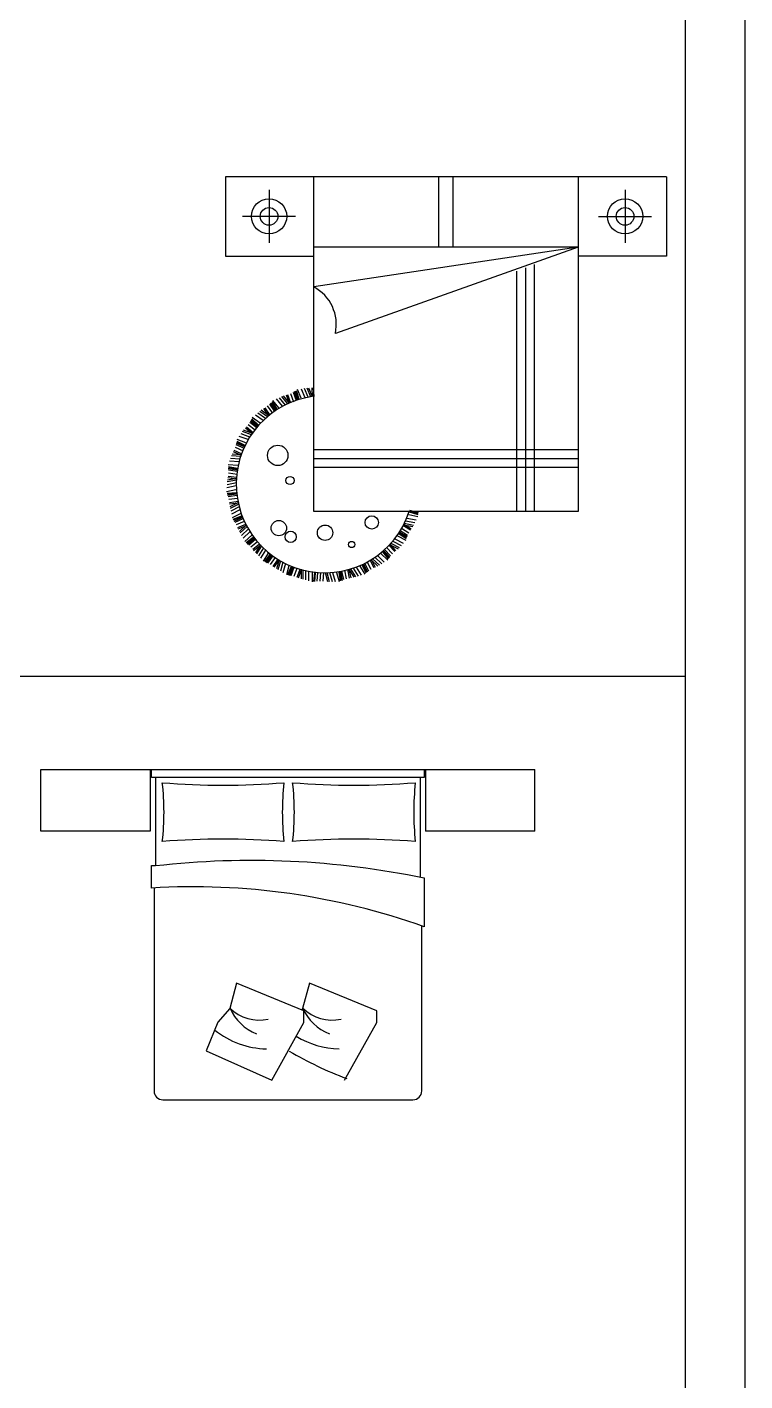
# Model space of a CAD drawing. Header units: inches. Extents: x 7.5 to 50, y 15.4 to 40.2.
# Drawn here: x 24.41 to 28.47, y 20.15 to 27.83 of the extents above; entities that cross this region are included whole.
import ezdxf

# ---------------------------------------------------------------- set-up
doc = ezdxf.new("R2010")
doc.units = ezdxf.units.IN
doc.header["$MEASUREMENT"] = 0
for name, color, linetype in [('02', 2, 'Continuous'), ('1', 1, 'Continuous'), ('4', 4, 'Continuous'), ('kadrbm', 4, 'Continuous')]:
    doc.layers.add(name, color=color, linetype=linetype)

# ---------------------------------------------------------------- blocks, each defined once
blk = doc.blocks.new('kadrbm')
at = {"layer": 'kadrbm', "color": 4}
blk.add_lwpolyline([(0, 0), (0, 24.7972), (21, 24.7972), (21, 0), (0, 0)], close=True, dxfattribs=at)
blk.add_lwpolyline([(20.6631, 0.3257), (20.6631, 24.4603), (0.3369, 24.4603), (0.3369, 0.3257), (20.6631, 0.3257)], dxfattribs=at)

msp = doc.modelspace()

# ---------------------------------------------------------------- linework, layer by layer
at = {"layer": '02'}
for p, q in [((26.7401, 26.5819), (26.7401, 26.9819)), ((26.8201, 26.5819), (26.8201, 26.9819)), ((25.7769, 26.907), (25.7769, 26.607)), ((27.7955, 26.907), (27.7955, 26.607)), ((25.9269, 26.757), (25.6269, 26.757)), ((27.6455, 26.757), (27.9455, 26.757)), ((27.5301, 26.5819), (26.0301, 26.3569)), ((27.5301, 26.5819), (26.1527, 26.0926)), ((27.1801, 26.4457), (27.1801, 25.0819)), ((27.2301, 26.4652), (27.2301, 25.0819)), ((27.2801, 26.4846), (27.2801, 25.0819)), ((25.8927, 25.6967), (25.8589, 25.7384)), ((25.8739, 25.7442), (25.8903, 25.6972)), ((25.882, 25.7462), (25.8985, 25.6991)), ((25.8988, 25.7527), (25.9153, 25.7056)), ((25.9139, 25.7593), (25.9304, 25.7122)), ((25.9198, 25.7643), (25.9368, 25.7174)), ((25.9263, 25.7664), (25.9428, 25.7193)), ((25.9311, 25.7693), (25.9457, 25.7208)), ((25.9595, 25.7247), (25.9382, 25.774)), ((25.9818, 25.7279), (25.9605, 25.7771)), ((25.9989, 25.7303), (25.9776, 25.7795)), ((26.0144, 25.7325), (25.9931, 25.7817)), ((26.0241, 25.7338), (26.0028, 25.7831)), ((26.0188, 25.7847), (26.0219, 25.7349)), ((26.0272, 25.7843), (26.0303, 25.7346)), ((25.7452, 25.6662), (25.7738, 25.6253)), ((25.7526, 25.6703), (25.7811, 25.6294)), ((25.767, 25.6811), (25.7955, 25.6402)), ((25.7797, 25.6915), (25.8083, 25.6507)), ((25.784, 25.6979), (25.8131, 25.6574)), ((25.7898, 25.7017), (25.8183, 25.6608)), ((25.7936, 25.7058), (25.8207, 25.663)), ((25.833, 25.6706), (25.7992, 25.7123)), ((25.8536, 25.6796), (25.8198, 25.7213)), ((25.8694, 25.6865), (25.8355, 25.7282)), ((25.8838, 25.6928), (25.85, 25.7345)), ((25.6688, 25.5901), (25.7073, 25.5584)), ((25.6712, 25.5974), (25.7101, 25.5662)), ((25.6757, 25.6026), (25.7143, 25.5709)), ((25.6783, 25.6076), (25.716, 25.5737)), ((25.7258, 25.5842), (25.6819, 25.6153)), ((25.7431, 25.5985), (25.6993, 25.6295)), ((25.7565, 25.6094), (25.7127, 25.6404)), ((25.7686, 25.6194), (25.7248, 25.6504)), ((25.7762, 25.6255), (25.7324, 25.6566)), ((25.6587, 25.4906), (25.6081, 25.5087)), ((25.6686, 25.5047), (25.618, 25.5228)), ((25.6776, 25.5176), (25.6271, 25.5357)), ((25.6832, 25.5256), (25.6326, 25.5436)), ((25.6424, 25.5564), (25.6809, 25.5247)), ((25.6484, 25.5623), (25.6869, 25.5306)), ((25.6593, 25.5766), (25.6978, 25.5449)), ((25.5772, 25.4302), (25.6228, 25.4101)), ((25.5839, 25.4469), (25.6295, 25.4268)), ((25.5894, 25.4624), (25.635, 25.4423)), ((25.5897, 25.4701), (25.6356, 25.4506)), ((25.5927, 25.4764), (25.6383, 25.4563)), ((25.5938, 25.4819), (25.6392, 25.4594)), ((25.6458, 25.4722), (25.5952, 25.4903)), ((27.5301, 25.4319), (26.0301, 25.4319)), ((25.6065, 25.3639), (25.5529, 25.3677)), ((25.6122, 25.3802), (25.5586, 25.3839)), ((25.6174, 25.395), (25.5638, 25.3988)), ((25.6206, 25.4042), (25.5671, 25.408)), ((25.5731, 25.4229), (25.6187, 25.4028)), ((27.5301, 25.3819), (26.0301, 25.3819)), ((25.5423, 25.2757), (25.5916, 25.2686)), ((25.5443, 25.2838), (25.5937, 25.2767)), ((25.599, 25.3427), (25.5454, 25.3465)), ((25.5456, 25.3256), (25.595, 25.3192)), ((25.5462, 25.3017), (25.5956, 25.2946)), ((25.5463, 25.338), (25.5962, 25.3286)), ((25.5467, 25.3324), (25.5961, 25.3254)), ((25.5473, 25.3181), (25.5967, 25.3111)), ((27.5301, 25.3319), (26.0301, 25.3319)), ((25.5889, 25.2055), (25.5363, 25.1946)), ((25.5904, 25.2279), (25.5378, 25.217)), ((25.5915, 25.2451), (25.5389, 25.2342)), ((25.5925, 25.2608), (25.5399, 25.2499)), ((25.5931, 25.2705), (25.5405, 25.2597)), ((25.5394, 25.1867), (25.59, 25.1911)), ((25.5413, 25.1814), (25.5908, 25.188)), ((25.5421, 25.1746), (25.5914, 25.1817)), ((25.5457, 25.1678), (25.5952, 25.1743)), ((25.5492, 25.1517), (25.5986, 25.1582)), ((25.5521, 25.1339), (25.6016, 25.1405)), ((25.5524, 25.1256), (25.6018, 25.1321)), ((25.6027, 25.1343), (25.555, 25.1097)), ((25.6047, 25.1248), (25.557, 25.1002)), ((25.608, 25.1094), (25.5603, 25.0848)), ((25.6115, 25.0925), (25.5638, 25.0679)), ((25.6162, 25.0705), (25.5685, 25.0459)), ((25.5736, 25.0391), (25.6211, 25.057)), ((25.5769, 25.0346), (25.6227, 25.0542)), ((25.5794, 25.0282), (25.625, 25.0484)), ((26.5585, 25.0455), (26.611, 25.0345)), ((26.5687, 25.0655), (26.6213, 25.0545)), ((26.6216, 25.063), (26.5735, 25.0791)), ((26.6219, 25.0686), (26.574, 25.0823)), ((26.624, 25.0752), (26.5759, 25.0883)), ((25.5848, 25.0226), (25.6306, 25.0423)), ((25.5924, 25.008), (25.6383, 25.0277)), ((25.6001, 24.9917), (25.6459, 25.0114)), ((25.6026, 24.9837), (25.6484, 25.0034)), ((25.6487, 25.0058), (25.6094, 24.9692)), ((25.6532, 24.9971), (25.6139, 24.9605)), ((25.6605, 24.9832), (25.6212, 24.9466)), ((25.6685, 24.9679), (25.6292, 24.9313)), ((26.562, 24.9456), (26.5195, 24.9718)), ((26.5695, 24.9603), (26.5271, 24.9864)), ((26.5784, 24.9759), (26.536, 25.0021)), ((26.5389, 25.0076), (26.5915, 24.9966)), ((26.5835, 24.9826), (26.5411, 25.0087)), ((26.5434, 25.0162), (26.5959, 25.0052)), ((26.5506, 25.0302), (26.6031, 25.0192)), ((25.6789, 24.948), (25.6396, 24.9114)), ((25.6464, 24.9062), (25.6873, 24.9363)), ((25.6507, 24.9027), (25.6896, 24.934)), ((25.6549, 24.8973), (25.6934, 24.929)), ((25.6616, 24.8934), (25.7004, 24.9247)), ((25.6729, 24.8814), (25.7117, 24.9126)), ((25.6846, 24.8678), (25.7235, 24.899)), ((25.6892, 24.8607), (25.728, 24.892)), ((25.7277, 24.8944), (25.6997, 24.8485)), ((26.4899, 24.8548), (26.4561, 24.8914)), ((26.4604, 24.8959), (26.5081, 24.8711)), ((26.4966, 24.8598), (26.4628, 24.8964)), ((26.4671, 24.903), (26.5147, 24.8782)), ((26.4778, 24.9145), (26.5254, 24.8898)), ((26.4895, 24.9272), (26.5371, 24.9024)), ((26.5048, 24.9436), (26.5524, 24.9189)), ((26.555, 24.927), (26.513, 24.9555)), ((26.5568, 24.9323), (26.5144, 24.9584)), ((26.5606, 24.9381), (26.5178, 24.9637)), ((25.7343, 24.8873), (25.7064, 24.8415)), ((25.7451, 24.8758), (25.7171, 24.83)), ((25.7569, 24.8633), (25.7289, 24.8174)), ((25.7723, 24.8469), (25.7443, 24.8011)), ((25.7523, 24.7979), (25.7835, 24.8379)), ((25.7574, 24.7957), (25.7864, 24.8363)), ((25.7629, 24.7916), (25.7914, 24.8325)), ((25.7704, 24.7897), (25.7993, 24.8302)), ((25.7845, 24.7811), (25.8135, 24.8217)), ((26.363, 24.8146), (26.4022, 24.7779)), ((26.3764, 24.8228), (26.4156, 24.7861)), ((26.3911, 24.8318), (26.4303, 24.7951)), ((26.4103, 24.8435), (26.4495, 24.8068)), ((26.4542, 24.814), (26.4214, 24.8527)), ((26.4573, 24.8185), (26.4235, 24.8552)), ((26.4625, 24.8231), (26.4282, 24.8593)), ((26.4659, 24.83), (26.4321, 24.8666)), ((26.4771, 24.8421), (26.4433, 24.8787)), ((25.7995, 24.7712), (25.8285, 24.8118)), ((25.8058, 24.7657), (25.8347, 24.8062)), ((25.8337, 24.8084), (25.8192, 24.7568)), ((25.8421, 24.8034), (25.8275, 24.7517)), ((25.8556, 24.7953), (25.841, 24.7436)), ((25.8703, 24.7864), (25.8557, 24.7347)), ((25.8895, 24.7747), (25.875, 24.7231)), ((25.8835, 24.7222), (25.9028, 24.7691)), ((25.889, 24.7215), (25.906, 24.7684)), ((25.8954, 24.719), (25.9118, 24.7661)), ((25.9031, 24.7191), (25.9201, 24.766)), ((25.919, 24.7147), (25.936, 24.7616)), ((25.9361, 24.7092), (25.9531, 24.7561)), ((25.9437, 24.7056), (25.9606, 24.7525)), ((25.9591, 24.7543), (25.959, 24.7006)), ((25.9685, 24.7517), (25.9684, 24.698)), ((25.9836, 24.7475), (25.9835, 24.6938)), ((26.0002, 24.7429), (26.0001, 24.6892)), ((26.0219, 24.7369), (26.0218, 24.6832)), ((26.05, 24.687), (26.0536, 24.7367)), ((26.0665, 24.6871), (26.0701, 24.7368)), ((26.0844, 24.6864), (26.0881, 24.7361)), ((26.0944, 24.736), (26.1088, 24.6843)), ((26.1041, 24.736), (26.1185, 24.6843)), ((26.1199, 24.7361), (26.1342, 24.6843)), ((26.1371, 24.7361), (26.1515, 24.6844)), ((26.1596, 24.7362), (26.174, 24.6845)), ((26.1817, 24.6881), (26.1738, 24.7382)), ((26.1868, 24.6904), (26.1769, 24.7393)), ((26.1936, 24.6916), (26.1831, 24.7403)), ((26.2001, 24.6957), (26.1902, 24.7446)), ((26.2159, 24.7002), (26.206, 24.7491)), ((26.2334, 24.7044), (26.2235, 24.7533)), ((26.2296, 24.7548), (26.2574, 24.7089)), ((26.2418, 24.7052), (26.2319, 24.7541)), ((26.239, 24.7575), (26.2668, 24.7116)), ((26.2541, 24.7618), (26.2819, 24.7159)), ((26.2707, 24.7665), (26.2985, 24.7206)), ((26.2923, 24.7726), (26.3201, 24.7267)), ((26.3266, 24.7323), (26.3055, 24.7784)), ((26.3309, 24.7359), (26.3082, 24.7803)), ((26.3371, 24.7389), (26.3138, 24.783)), ((26.3422, 24.7446), (26.3195, 24.789)), ((26.3563, 24.7532), (26.3336, 24.7976)), ((26.372, 24.7619), (26.3493, 24.8063)), ((26.3547, 24.8095), (26.3939, 24.7728)), ((26.3798, 24.765), (26.3571, 24.8094)), ((26.0302, 24.6847), (26.0362, 24.735)), ((26.0358, 24.6855), (26.0394, 24.7352)), ((24.4823, 23.6191), (27.2843, 23.6191)), ((25.1333, 23.5724), (25.1333, 23.0729)), ((26.6333, 23.5724), (26.6333, 23.0079))]:
    msp.add_line(p, q, dxfattribs=at)
for points in [[(25.1715, 23.2095, 0.058596), (25.1715, 23.5437, 0.04098), (25.8608, 23.5437, 0.052163), (25.8608, 23.2095, 0.041337)], [(25.9105, 23.2095, 0.058596), (25.9105, 23.5437, 0.040623), (26.6059, 23.5437, 0.052163), (26.6059, 23.2095, 0.040977)], [(25.1099, 23.0729), (25.1333, 23.0729, -0.080201), (26.6568, 23.0031), (26.6568, 22.7257, 0.101484), (25.1099, 22.9456)]]:
    msp.add_lwpolyline(points, format="xyb", close=True, dxfattribs=at)
msp.add_lwpolyline([(25.1248, 22.9465), (25.1248, 21.7943, 0.414214), (25.1748, 21.7443), (26.5929, 21.7443, 0.414214), (26.6429, 21.7943), (26.6429, 22.7306)], format="xyb", dxfattribs=at)
for points in [[(25.7926, 21.8561), (25.975, 22.1828), (25.975, 22.25), (25.593, 22.4057), (25.5546, 22.2616), (25.4874, 22.1847), (25.4202, 22.0214), (25.7926, 21.8561)], [(26.2054, 21.8561), (26.3878, 22.1828), (26.3878, 22.25), (26.0058, 22.4057), (25.9674, 22.2616), (25.9619, 22.2554)]]:
    msp.add_lwpolyline(points, dxfattribs=at)
for centre, radius in [((25.7769, 26.757), 0.1), ((27.7955, 26.757), 0.1), ((25.7769, 26.757), 0.05), ((27.7955, 26.757), 0.05), ((25.8261, 25.4009), 0.0581), ((25.8959, 25.2583), 0.0233), ((26.359, 25.0202), 0.0378), ((25.8325, 24.9882), 0.0436), ((25.8994, 24.9387), 0.032), ((26.0945, 24.962), 0.0436), ((26.2457, 24.8951), 0.0175)]:
    msp.add_circle(centre, radius, dxfattribs=at)
for centre, radius, start, end in [((25.9165, 26.1436), 0.2416, 347.8188, 61.95155), ((25.7224, 22.4355), 0.2388, 225.63544, 282.05272), ((25.8095, 22.3741), 0.2765, 203.28089, 248.03478), ((26.1352, 22.4355), 0.2388, 225.63544, 282.05272), ((26.2223, 22.3741), 0.2765, 203.28089, 248.03478), ((25.774, 22.524), 0.4909, 231.55745, 268.63089), ((26.1867, 22.524), 0.4909, 238.66223, 268.63089), ((26.9421, 23.7949), 2.0617, 239.3601, 249.40746)]:
    msp.add_arc(centre, radius, start, end, dxfattribs=at)
at = {"layer": '1'}
msp.add_line((7.8117, 24.1479), (28.1379, 24.1479), dxfattribs=at)
at = {"layer": '4'}
for p, q in [((28.0301, 26.9819), (25.5301, 26.9819)), ((27.5301, 26.5819), (26.0301, 26.5819)), ((24.4823, 23.2691), (24.4823, 23.6191)), ((25.1019, 23.6191), (25.1019, 23.2691)), ((26.6647, 23.6191), (26.6647, 23.2691)), ((27.2843, 23.2691), (27.2843, 23.6191)), ((25.1019, 23.2691), (24.4823, 23.2691)), ((27.2843, 23.2691), (26.6647, 23.2691))]:
    msp.add_line(p, q, dxfattribs=at)
for points in [[(25.5301, 26.9819), (25.5301, 26.5319), (26.0301, 26.5319)], [(27.5301, 26.9819), (27.5301, 25.0819), (26.0301, 25.0819), (26.0301, 26.9819)], [(28.0301, 26.9819), (28.0301, 26.5319), (27.5301, 26.5319)], [(26.6568, 23.5724), (25.1099, 23.5724), (25.1099, 23.6193), (26.6568, 23.6193), (26.6568, 23.5724)]]:
    msp.add_lwpolyline(points, dxfattribs=at)
msp.add_arc((26.0934, 25.2373), 0.5027, 97.22759, 341.99324, dxfattribs=at)

# ---------------------------------------------------------------- block references
at = {"layer": 'kadrbm'}
msp.add_blockref('kadrbm', (7.4748, 15.4325), dxfattribs=at)

doc.saveas('drawing.dxf')
